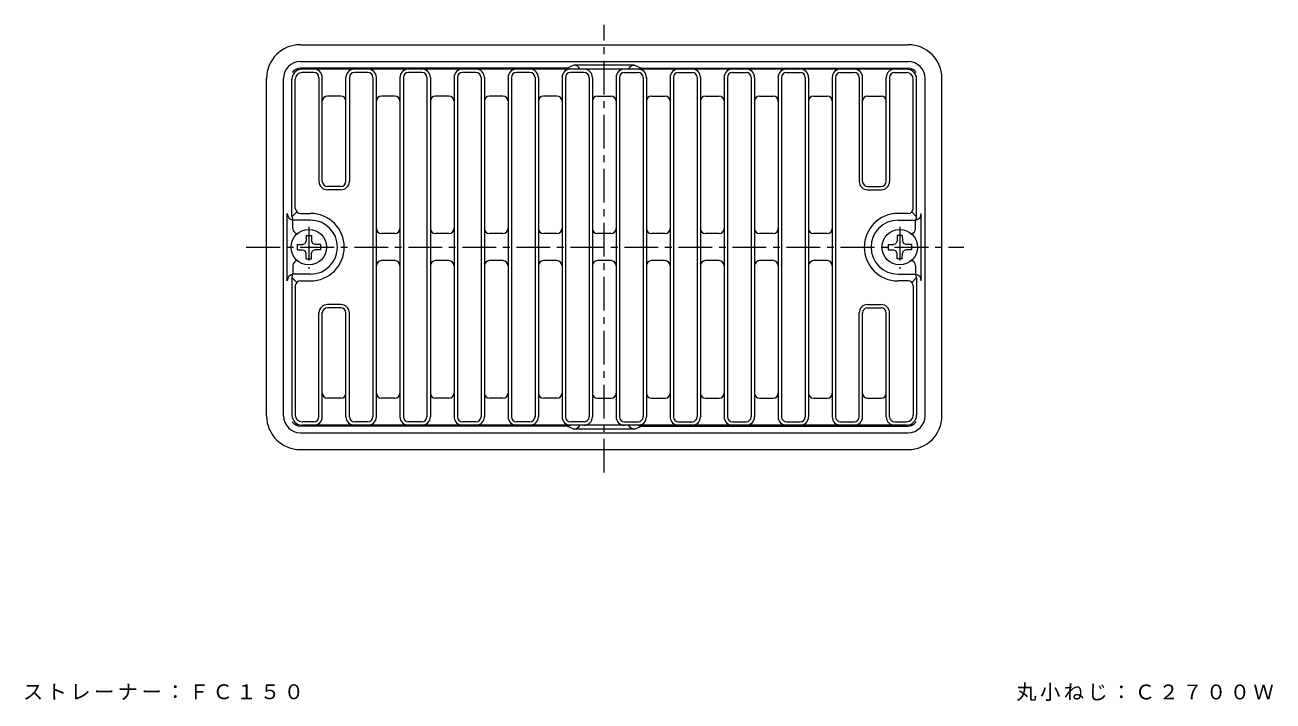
# Model space of a CAD drawing. Units: millimetres, scale not verified. Extents: x -346 to 315, y -275 to 224.
# Drawn here: x -342.2 to 27.4, y 23.8 to 224.1 of the extents above; entities that cross this region are included whole.
import ezdxf

# ---------------------------------------------------------------- set-up
doc = ezdxf.new("R2010")
doc.units = ezdxf.units.MM
doc.header["$LTSCALE"] = 2
doc.linetypes.add('CHAIN1', pattern=[8, 5, -1, 1, -1])
doc.layers.add('0-0_通り芯', color=3, linetype='Continuous', lineweight=9)
doc.layers.add('0-2_仕上', color=6, linetype='Continuous', lineweight=9)
doc.layers.add('0-E', color=7, linetype='Continuous')
doc.styles.add('ＭＳ ゴシック', font='')
doc.styles.get('ＭＳ ゴシック').set_extended_font_data('MS Gothic')

msp = doc.modelspace()

# ---------------------------------------------------------------- linework, layer by layer
at = {"layer": '0-0_通り芯', "linetype": 'CHAIN1'}
for p, q in [((-170.636, 91.483), (-170.636, 224.095)), ((-258.136, 164.292), (-258.136, 151.795)), ((-83.136, 164.292), (-83.136, 151.795)), ((-276.652, 158.252), (-64.192, 158.252))]:
    msp.add_line(p, q, dxfattribs=at)
at = {"layer": '0-0_通り芯'}
for p, q in [((-260.636, 218.252), (-80.636, 218.252)), ((-260.636, 213.252), (-80.636, 213.252)), ((-181.636, 211.252), (-260.636, 211.252)), ((-179.636, 212.141), (-181.636, 211.252)), ((-161.636, 212.141), (-179.636, 212.141)), ((-161.636, 212.141), (-159.636, 211.252)), ((-159.636, 211.252), (-80.636, 211.252)), ((-270.636, 108.252), (-270.636, 208.252)), ((-265.636, 108.252), (-265.636, 208.252)), ((-75.637, 108.252), (-75.637, 208.252)), ((-70.637, 108.252), (-70.637, 208.252)), ((-264.525, 148.252), (-264.525, 168.252)), ((-76.748, 148.252), (-76.748, 168.252)), ((-181.636, 105.252), (-260.636, 105.252)), ((-179.636, 104.363), (-181.636, 105.252)), ((-161.636, 104.363), (-179.636, 104.363)), ((-161.636, 104.363), (-159.636, 105.252)), ((-159.636, 105.252), (-80.636, 105.252)), ((-260.636, 103.252), (-80.636, 103.252)), ((-260.636, 98.252), (-80.636, 98.252))]:
    msp.add_line(p, q, dxfattribs=at)
for centre, radius, start, end in [((-260.636, 208.252), 10, 90.00005, 180), ((-80.636, 208.252), 10, 0, 89.99995), ((-260.636, 208.252), 5, 90, 180), ((-260.636, 208.252), 3, 90, 143.33862), ((-181.636, 209.252), 2, 61.04681, 90), ((-179.636, 210.141), 2, 25.5033, 90), ((-161.636, 210.141), 2, 90, 154.4967), ((-159.636, 209.252), 2, 90, 118.95319), ((-80.636, 208.252), 5, 0, 90), ((-80.636, 208.252), 3, 36.67641, 90), ((-262.525, 168.252), 2, 180, 260.40266), ((-78.748, 168.252), 2, 279.5959, 0), ((-262.525, 148.252), 2, 99.59692, 180), ((-78.748, 148.252), 2, 0, 80.40453), ((-260.636, 108.252), 10, 180, 269.99995), ((-260.636, 108.252), 5, 180, 270), ((-80.636, 108.252), 10, 270.00005, 0), ((-80.636, 108.252), 5, 270, 0), ((-260.636, 108.252), 3, 216.66267, 270), ((-181.636, 107.252), 2, 270, 298.95319), ((-179.636, 106.363), 2, 270, 334.4967), ((-161.636, 106.363), 2, 205.5033, 270), ((-159.636, 107.252), 2, 241.04681, 270), ((-80.636, 108.252), 3, 270, 323.32266)]:
    msp.add_arc(centre, radius, start, end, dxfattribs=at)
at = {"layer": '0-2_仕上'}
for p, q in [((-81.136, 211.002), (-260.136, 211.002)), ((-263.136, 167.462), (-263.136, 208.002)), ((-262.136, 169.752), (-262.136, 208.002)), ((-256.636, 210.002), (-260.136, 210.002)), ((-255.136, 208.502), (-255.136, 177.752)), ((-254.136, 177.752), (-254.136, 208.502)), ((-247.136, 177.752), (-247.136, 208.502)), ((-246.136, 208.502), (-246.136, 177.752)), ((-240.636, 210.002), (-244.636, 210.002)), ((-239.136, 208.502), (-239.136, 108.002)), ((-238.136, 108.002), (-238.136, 208.502)), ((-231.136, 208.502), (-231.136, 108.002)), ((-230.136, 208.502), (-230.136, 108.002)), ((-224.636, 210.002), (-228.636, 210.002)), ((-223.136, 208.502), (-223.136, 108.002)), ((-222.136, 208.502), (-222.136, 108.002)), ((-215.136, 208.502), (-215.136, 108.002)), ((-214.136, 208.502), (-214.136, 108.002)), ((-208.636, 210.002), (-212.636, 210.002)), ((-207.136, 208.502), (-207.136, 108.002)), ((-206.136, 208.502), (-206.136, 108.002)), ((-199.136, 208.502), (-199.136, 108.002)), ((-198.136, 208.502), (-198.136, 108.002)), ((-192.636, 210.002), (-196.636, 210.002)), ((-191.136, 208.502), (-191.136, 108.002)), ((-190.136, 208.502), (-190.136, 108.002)), ((-183.136, 208.502), (-183.136, 108.002)), ((-182.136, 208.502), (-182.136, 108.002)), ((-176.636, 210.002), (-180.636, 210.002)), ((-175.136, 208.502), (-175.136, 108.002)), ((-174.136, 208.502), (-174.136, 108.002)), ((-167.136, 208.502), (-167.136, 108.002)), ((-166.136, 208.502), (-166.136, 108.002)), ((-164.636, 210.002), (-160.636, 210.002)), ((-159.136, 208.502), (-159.136, 108.002)), ((-158.136, 208.502), (-158.136, 108.002)), ((-151.136, 208.502), (-151.136, 108.002)), ((-150.136, 208.502), (-150.136, 108.002)), ((-148.636, 210.002), (-144.636, 210.002)), ((-143.136, 208.502), (-143.136, 108.002)), ((-142.136, 208.502), (-142.136, 108.002)), ((-135.136, 208.502), (-135.136, 108.002)), ((-134.136, 208.502), (-134.136, 108.002)), ((-132.636, 210.002), (-128.636, 210.002)), ((-127.136, 208.502), (-127.136, 108.002)), ((-126.136, 208.502), (-126.136, 108.002)), ((-119.136, 208.502), (-119.136, 108.002)), ((-118.136, 208.502), (-118.136, 108.002)), ((-116.636, 210.002), (-112.636, 210.002)), ((-111.136, 208.502), (-111.136, 108.002)), ((-110.136, 208.502), (-110.136, 108.002)), ((-103.137, 208.502), (-103.137, 108.002)), ((-102.136, 208.502), (-102.136, 108.002)), ((-100.636, 210.002), (-96.636, 210.002)), ((-95.136, 208.502), (-95.136, 177.752)), ((-94.136, 177.752), (-94.136, 208.502)), ((-87.136, 177.752), (-87.136, 208.502)), ((-86.137, 208.502), (-86.137, 177.752)), ((-84.636, 210.002), (-81.136, 210.002)), ((-79.136, 169.752), (-79.136, 208.002)), ((-78.136, 167.462), (-78.136, 208.002)), ((-248.636, 203.002), (-252.636, 203.002)), ((-232.636, 203.002), (-236.636, 203.002)), ((-216.636, 203.002), (-220.636, 203.002)), ((-200.636, 203.002), (-204.636, 203.002)), ((-184.636, 203.002), (-188.636, 203.002)), ((-172.636, 203.002), (-168.636, 203.002)), ((-156.636, 203.002), (-152.636, 203.002)), ((-140.636, 203.002), (-136.636, 203.002)), ((-124.636, 203.002), (-120.636, 203.002)), ((-108.637, 203.002), (-104.636, 203.002)), ((-92.636, 203.002), (-88.636, 203.002)), ((-248.636, 176.252), (-252.636, 176.252)), ((-248.636, 175.252), (-252.636, 175.252)), ((-92.636, 176.252), (-88.636, 176.252)), ((-92.636, 175.252), (-88.636, 175.252)), ((-261.697, 168.691), (-263.123, 167.265)), ((-263.079, 167.05), (-262.851, 166.252)), ((-260.636, 168.252), (-257.636, 168.252)), ((-80.636, 168.252), (-83.636, 168.252)), ((-79.576, 168.691), (-78.149, 167.265)), ((-78.194, 167.05), (-78.422, 166.252)), ((-262.851, 163.752), (-262.851, 166.252)), ((-257.636, 166.252), (-262.851, 166.252)), ((-83.636, 166.252), (-78.422, 166.252)), ((-78.422, 163.752), (-78.422, 166.252)), ((-232.636, 162.252), (-236.636, 162.252)), ((-216.636, 162.252), (-220.636, 162.252)), ((-200.636, 162.252), (-204.636, 162.252)), ((-184.636, 162.252), (-188.636, 162.252)), ((-168.636, 162.252), (-172.636, 162.252)), ((-152.636, 162.252), (-156.636, 162.252)), ((-136.636, 162.252), (-140.636, 162.252)), ((-120.636, 162.252), (-124.636, 162.252)), ((-104.636, 162.252), (-108.636, 162.252)), ((-262.851, 152.752), (-262.851, 150.252)), ((-232.636, 154.252), (-236.636, 154.252)), ((-216.636, 154.252), (-220.636, 154.252)), ((-200.636, 154.252), (-204.636, 154.252)), ((-184.636, 154.252), (-188.636, 154.252)), ((-168.636, 154.252), (-172.636, 154.252)), ((-152.636, 154.252), (-156.636, 154.252)), ((-136.636, 154.252), (-140.636, 154.252)), ((-120.636, 154.252), (-124.636, 154.252)), ((-104.636, 154.252), (-108.636, 154.252)), ((-78.422, 152.752), (-78.422, 150.252)), ((-263.136, 149.042), (-263.136, 108.502)), ((-261.697, 147.813), (-263.123, 149.239)), ((-263.079, 149.454), (-262.851, 150.252)), ((-257.636, 150.252), (-262.851, 150.252)), ((-260.636, 148.252), (-257.636, 148.252)), ((-83.636, 150.252), (-78.422, 150.252)), ((-80.636, 148.252), (-83.636, 148.252)), ((-79.576, 147.813), (-78.149, 149.239)), ((-78.194, 149.454), (-78.422, 150.252)), ((-78.136, 149.042), (-78.136, 108.502)), ((-262.136, 146.752), (-262.136, 108.502)), ((-79.136, 146.752), (-79.136, 108.502)), ((-248.636, 141.252), (-252.636, 141.252)), ((-92.636, 141.252), (-88.636, 141.252)), ((-255.136, 108.002), (-255.136, 138.752)), ((-254.136, 108.002), (-254.136, 138.752)), ((-248.636, 140.252), (-252.636, 140.252)), ((-247.136, 108.002), (-247.136, 138.752)), ((-246.136, 108.002), (-246.136, 138.752)), ((-95.136, 108.002), (-95.136, 138.752)), ((-94.136, 108.002), (-94.136, 138.752)), ((-92.636, 140.252), (-88.636, 140.252)), ((-87.136, 108.002), (-87.136, 138.752)), ((-86.137, 108.002), (-86.137, 138.752)), ((-248.636, 113.502), (-252.636, 113.502)), ((-232.636, 113.502), (-236.636, 113.502)), ((-216.636, 113.502), (-220.636, 113.502)), ((-200.636, 113.502), (-204.636, 113.502)), ((-184.636, 113.502), (-188.636, 113.502)), ((-172.636, 113.502), (-168.636, 113.502)), ((-156.636, 113.502), (-152.636, 113.502)), ((-140.636, 113.502), (-136.636, 113.502)), ((-124.636, 113.502), (-120.636, 113.502)), ((-108.637, 113.502), (-104.636, 113.502)), ((-92.636, 113.502), (-88.636, 113.502)), ((-256.636, 106.502), (-260.136, 106.502)), ((-81.136, 105.502), (-260.136, 105.502)), ((-240.636, 106.502), (-244.636, 106.502)), ((-224.636, 106.502), (-228.636, 106.502)), ((-208.636, 106.502), (-212.636, 106.502)), ((-192.636, 106.502), (-196.636, 106.502)), ((-176.636, 106.502), (-180.636, 106.502)), ((-164.636, 106.502), (-160.636, 106.502)), ((-148.636, 106.502), (-144.636, 106.502)), ((-132.636, 106.502), (-128.636, 106.502)), ((-116.636, 106.502), (-112.636, 106.502)), ((-100.636, 106.502), (-96.636, 106.502)), ((-84.636, 106.502), (-81.136, 106.502))]:
    msp.add_line(p, q, dxfattribs=at)
at = {"layer": '0-2_仕上', "color": 4}
for p, q in [((-261.586, 159.002), (-260.01, 159.029)), ((-261.586, 159.002), (-261.586, 157.502)), ((-260.01, 159.029), (-259.263, 159.378)), ((-258.914, 160.126), (-259.263, 159.378)), ((-258.886, 161.702), (-258.914, 160.126)), ((-258.886, 161.702), (-257.386, 161.702)), ((-257.386, 161.702), (-257.359, 160.126)), ((-257.359, 160.126), (-257.01, 159.378)), ((-256.262, 159.029), (-257.01, 159.378)), ((-254.686, 159.002), (-256.262, 159.029)), ((-254.686, 159.002), (-254.686, 157.502)), ((-86.586, 159.002), (-85.011, 159.029)), ((-86.586, 159.002), (-86.586, 157.502)), ((-85.011, 159.029), (-84.263, 159.378)), ((-83.914, 160.126), (-84.263, 159.378)), ((-83.887, 161.702), (-83.914, 160.126)), ((-82.386, 161.702), (-83.887, 161.702)), ((-82.386, 161.702), (-82.359, 160.126)), ((-82.359, 160.126), (-82.01, 159.378)), ((-81.262, 159.029), (-82.01, 159.378)), ((-79.686, 159.002), (-81.262, 159.029)), ((-79.686, 159.002), (-79.686, 157.502)), ((-261.586, 157.502), (-260.01, 157.474)), ((-260.01, 157.474), (-259.263, 157.126)), ((-258.914, 156.378), (-259.263, 157.126)), ((-258.886, 154.802), (-258.914, 156.378)), ((-257.386, 154.802), (-257.359, 156.378)), ((-257.359, 156.378), (-257.01, 157.126)), ((-256.262, 157.474), (-257.01, 157.126)), ((-254.686, 157.502), (-256.262, 157.474)), ((-86.586, 157.502), (-85.011, 157.474)), ((-85.011, 157.474), (-84.263, 157.126)), ((-83.914, 156.378), (-84.263, 157.126)), ((-83.887, 154.802), (-83.914, 156.378)), ((-82.386, 154.802), (-82.359, 156.378)), ((-82.359, 156.378), (-82.01, 157.126)), ((-81.262, 157.474), (-82.01, 157.126)), ((-79.686, 157.502), (-81.262, 157.474)), ((-258.886, 154.802), (-257.386, 154.802)), ((-82.386, 154.802), (-83.887, 154.802))]:
    msp.add_line(p, q, dxfattribs=at)
for centre in [(-258.136, 158.252), (-83.136, 158.252)]:
    msp.add_circle(centre, 5.25, dxfattribs=at)
at = {"layer": '0-2_仕上'}
for centre, radius, start, end in [((-260.136, 208.002), 3, 90, 180), ((-256.636, 208.502), 2.5, 0, 90), ((-244.636, 208.502), 2.5, 90, 180), ((-240.636, 208.502), 2.5, 0, 90), ((-228.636, 208.502), 2.5, 90, 180), ((-224.636, 208.502), 2.5, 0, 90), ((-212.636, 208.502), 2.5, 90, 180), ((-208.636, 208.502), 2.5, 0, 90), ((-196.636, 208.502), 2.5, 90, 180), ((-192.636, 208.502), 2.5, 0, 90), ((-180.636, 208.502), 2.5, 90, 180), ((-176.636, 208.502), 2.5, 0, 90), ((-164.636, 208.502), 2.5, 90, 180), ((-160.636, 208.502), 2.5, 0, 90), ((-148.636, 208.502), 2.5, 90, 180), ((-144.636, 208.502), 2.5, 0, 90), ((-132.636, 208.502), 2.5, 90, 180), ((-128.636, 208.502), 2.5, 0, 90), ((-116.636, 208.502), 2.5, 90, 180), ((-112.636, 208.502), 2.5, 0, 90), ((-100.636, 208.502), 2.5, 90, 180), ((-96.636, 208.502), 2.5, 0, 90), ((-84.636, 208.502), 2.5, 90, 180), ((-81.136, 208.002), 3, 0, 90), ((-260.136, 208.002), 2, 90, 180), ((-256.636, 208.502), 1.5, 0, 90), ((-244.636, 208.502), 1.5, 90, 180), ((-240.636, 208.502), 1.5, 0, 90), ((-228.636, 208.502), 1.5, 90, 180), ((-224.636, 208.502), 1.5, 0, 90), ((-212.636, 208.502), 1.5, 90, 180), ((-208.636, 208.502), 1.5, 0, 90), ((-196.636, 208.502), 1.5, 90, 180), ((-192.636, 208.502), 1.5, 0, 90), ((-180.636, 208.502), 1.5, 90, 180), ((-176.636, 208.502), 1.5, 0, 90), ((-164.636, 208.502), 1.5, 90, 180), ((-160.636, 208.502), 1.5, 0, 90), ((-148.636, 208.502), 1.5, 90, 180), ((-144.636, 208.502), 1.5, 0, 90), ((-132.636, 208.502), 1.5, 90, 180), ((-128.636, 208.502), 1.5, 0, 90), ((-116.636, 208.502), 1.5, 90, 180), ((-112.636, 208.502), 1.5, 0, 90), ((-100.636, 208.502), 1.5, 90, 180), ((-96.636, 208.502), 1.5, 0, 90), ((-84.636, 208.502), 1.5, 90, 180), ((-81.136, 208.002), 2, 0, 90), ((-252.636, 201.502), 1.5, 90, 180), ((-248.636, 201.502), 1.5, 0, 90), ((-236.636, 201.502), 1.5, 90, 180), ((-232.636, 201.502), 1.5, 0, 90), ((-220.636, 201.502), 1.5, 90, 180), ((-216.636, 201.502), 1.5, 0, 90), ((-204.636, 201.502), 1.5, 90, 180), ((-200.636, 201.502), 1.5, 0, 90), ((-188.636, 201.502), 1.5, 90, 180), ((-184.636, 201.502), 1.5, 0, 90), ((-172.636, 201.502), 1.5, 90, 180), ((-168.636, 201.502), 1.5, 0, 90), ((-156.636, 201.502), 1.5, 90, 180), ((-152.636, 201.502), 1.5, 0, 90), ((-140.636, 201.502), 1.5, 90, 180), ((-136.636, 201.502), 1.5, 0, 90), ((-124.636, 201.502), 1.5, 90, 180), ((-120.636, 201.502), 1.5, 0, 90), ((-108.637, 201.502), 1.5, 90, 180), ((-104.636, 201.502), 1.5, 0, 90), ((-92.636, 201.502), 1.5, 90, 180), ((-88.636, 201.502), 1.5, 0, 90), ((-252.636, 177.752), 2.5, 180, 270), ((-252.636, 177.752), 1.5, 180, 270), ((-248.636, 177.752), 1.5, 270, 0), ((-248.636, 177.752), 2.5, 270, 0), ((-92.636, 177.752), 2.5, 180, 270), ((-92.636, 177.752), 1.5, 180, 270), ((-88.636, 177.752), 1.5, 270, 0), ((-88.636, 177.752), 2.5, 270, 0), ((-261.636, 167.462), 1.5, 180, 195.94623), ((-260.636, 169.752), 1.5, 180, 270), ((-257.636, 158.252), 10, 0, 90), ((-83.636, 158.252), 10, 90, 270), ((-80.636, 169.752), 1.5, 270, 0), ((-79.636, 167.462), 1.5, 344.0524, 360), ((-261.351, 163.752), 1.5, 180, 263.33276), ((-257.636, 158.252), 8, 0, 90), ((-236.636, 163.752), 1.5, 180, 270), ((-232.636, 163.752), 1.5, 270, 0), ((-220.636, 163.752), 1.5, 180, 270), ((-216.636, 163.752), 1.5, 270, 0), ((-204.636, 163.752), 1.5, 180, 270), ((-200.636, 163.752), 1.5, 270, 0), ((-188.636, 163.752), 1.5, 180, 270), ((-184.636, 163.752), 1.5, 270, 0), ((-172.636, 163.752), 1.5, 180, 270), ((-168.636, 163.752), 1.5, 270, 0), ((-156.636, 163.752), 1.5, 180, 270), ((-152.636, 163.752), 1.5, 270, 0), ((-140.636, 163.752), 1.5, 180, 270), ((-136.636, 163.752), 1.5, 270, 0), ((-124.636, 163.752), 1.5, 180, 270), ((-120.636, 163.752), 1.5, 270, 0), ((-108.636, 163.752), 1.5, 180, 270), ((-104.636, 163.752), 1.5, 270, 0), ((-83.636, 158.252), 8, 90, 270), ((-79.922, 163.752), 1.5, 276.66724, 0), ((-257.636, 158.252), 8, 270, 0), ((-257.636, 158.252), 10, 270, 0), ((-261.351, 152.752), 1.5, 96.66724, 180), ((-236.636, 152.752), 1.5, 90, 180), ((-232.636, 152.752), 1.5, 0, 90), ((-220.636, 152.752), 1.5, 90, 180), ((-216.636, 152.752), 1.5, 0, 90), ((-204.636, 152.752), 1.5, 90, 180), ((-200.636, 152.752), 1.5, 0, 90), ((-188.636, 152.752), 1.5, 90, 180), ((-184.636, 152.752), 1.5, 0, 90), ((-172.636, 152.752), 1.5, 90, 180), ((-168.636, 152.752), 1.5, 0, 90), ((-156.636, 152.752), 1.5, 90, 180), ((-152.636, 152.752), 1.5, 0, 90), ((-140.636, 152.752), 1.5, 90, 180), ((-136.636, 152.752), 1.5, 0, 90), ((-124.636, 152.752), 1.5, 90, 180), ((-120.636, 152.752), 1.5, 0, 90), ((-108.636, 152.752), 1.5, 90, 180), ((-104.636, 152.752), 1.5, 0, 90), ((-79.922, 152.752), 1.5, 0, 83.33276), ((-261.636, 149.042), 1.5, 164.05377, 180), ((-260.636, 146.752), 1.5, 90, 180), ((-80.636, 146.752), 1.5, 0, 90), ((-79.636, 149.042), 1.5, 0, 15.9476), ((-252.636, 138.752), 2.5, 90, 180), ((-248.636, 138.752), 2.5, 0, 90), ((-92.636, 138.752), 2.5, 90, 180), ((-88.636, 138.752), 2.5, 0, 90), ((-252.636, 138.752), 1.5, 90, 180), ((-248.636, 138.752), 1.5, 0, 90), ((-92.636, 138.752), 1.5, 90, 180), ((-88.636, 138.752), 1.5, 0, 90), ((-252.636, 115.002), 1.5, 180, 270), ((-248.636, 115.002), 1.5, 270, 0), ((-236.636, 115.002), 1.5, 180, 270), ((-232.636, 115.002), 1.5, 270, 0), ((-220.636, 115.002), 1.5, 180, 270), ((-216.636, 115.002), 1.5, 270, 0), ((-204.636, 115.002), 1.5, 180, 270), ((-200.636, 115.002), 1.5, 270, 0), ((-188.636, 115.002), 1.5, 180, 270), ((-184.636, 115.002), 1.5, 270, 0), ((-172.636, 115.002), 1.5, 180, 270), ((-168.636, 115.002), 1.5, 270, 0), ((-156.636, 115.002), 1.5, 180, 270), ((-152.636, 115.002), 1.5, 270, 0), ((-140.636, 115.002), 1.5, 180, 270), ((-136.636, 115.002), 1.5, 270, 0), ((-124.636, 115.002), 1.5, 180, 270), ((-120.636, 115.002), 1.5, 270, 0), ((-108.637, 115.002), 1.5, 180, 270), ((-104.636, 115.002), 1.5, 270, 0), ((-92.636, 115.002), 1.5, 180, 270), ((-88.636, 115.002), 1.5, 270, 0), ((-260.136, 108.502), 3, 180, 270), ((-260.136, 108.502), 2, 180, 270), ((-256.636, 108.002), 1.5, 270, 0), ((-256.636, 108.002), 2.5, 270, 0), ((-244.636, 108.002), 2.5, 180, 270), ((-244.636, 108.002), 1.5, 180, 270), ((-240.636, 108.002), 1.5, 270, 0), ((-240.636, 108.002), 2.5, 270, 0), ((-228.636, 108.002), 2.5, 180, 270), ((-228.636, 108.002), 1.5, 180, 270), ((-224.636, 108.002), 1.5, 270, 0), ((-224.636, 108.002), 2.5, 270, 0), ((-212.636, 108.002), 2.5, 180, 270), ((-212.636, 108.002), 1.5, 180, 270), ((-208.636, 108.002), 1.5, 270, 0), ((-208.636, 108.002), 2.5, 270, 0), ((-196.636, 108.002), 2.5, 180, 270), ((-196.636, 108.002), 1.5, 180, 270), ((-192.636, 108.002), 1.5, 270, 0), ((-192.636, 108.002), 2.5, 270, 0), ((-180.636, 108.002), 2.5, 180, 270), ((-180.636, 108.002), 1.5, 180, 270), ((-176.636, 108.002), 1.5, 270, 0), ((-176.636, 108.002), 2.5, 270, 0), ((-164.636, 108.002), 2.5, 180, 270), ((-164.636, 108.002), 1.5, 180, 270), ((-160.636, 108.002), 1.5, 270, 0), ((-160.636, 108.002), 2.5, 270, 0), ((-148.636, 108.002), 2.5, 180, 270), ((-148.636, 108.002), 1.5, 180, 270), ((-144.636, 108.002), 1.5, 270, 0), ((-144.636, 108.002), 2.5, 270, 0), ((-132.636, 108.002), 2.5, 180, 270), ((-132.636, 108.002), 1.5, 180, 270), ((-128.636, 108.002), 1.5, 270, 0), ((-128.636, 108.002), 2.5, 270, 0), ((-116.636, 108.002), 2.5, 180, 270), ((-116.636, 108.002), 1.5, 180, 270), ((-112.636, 108.002), 1.5, 270, 0), ((-112.636, 108.002), 2.5, 270, 0), ((-100.636, 108.002), 2.5, 180, 270), ((-100.636, 108.002), 1.5, 180, 270), ((-96.636, 108.002), 1.5, 270, 0), ((-96.636, 108.002), 2.5, 270, 0), ((-84.636, 108.002), 2.5, 180, 270), ((-84.636, 108.002), 1.5, 180, 270), ((-81.136, 108.502), 3, 270, 0), ((-81.136, 108.502), 2, 270, 0)]:
    msp.add_arc(centre, radius, start, end, dxfattribs=at)

# ---------------------------------------------------------------- texts
at = {"layer": '0-E', "char_height": 4.399, "attachment_point": 7, "style": 'ＭＳ ゴシック'}
for s, insert in [('\\T1.17;ストレーナー：ＦＣ１５０', (-342.804, 24.081)), ('\\T1.17;丸小ねじ：Ｃ２７００Ｗ', (-48.588, 23.758))]:
    msp.add_mtext(s, dxfattribs=dict(at, insert=insert))

doc.saveas('drawing.dxf')
